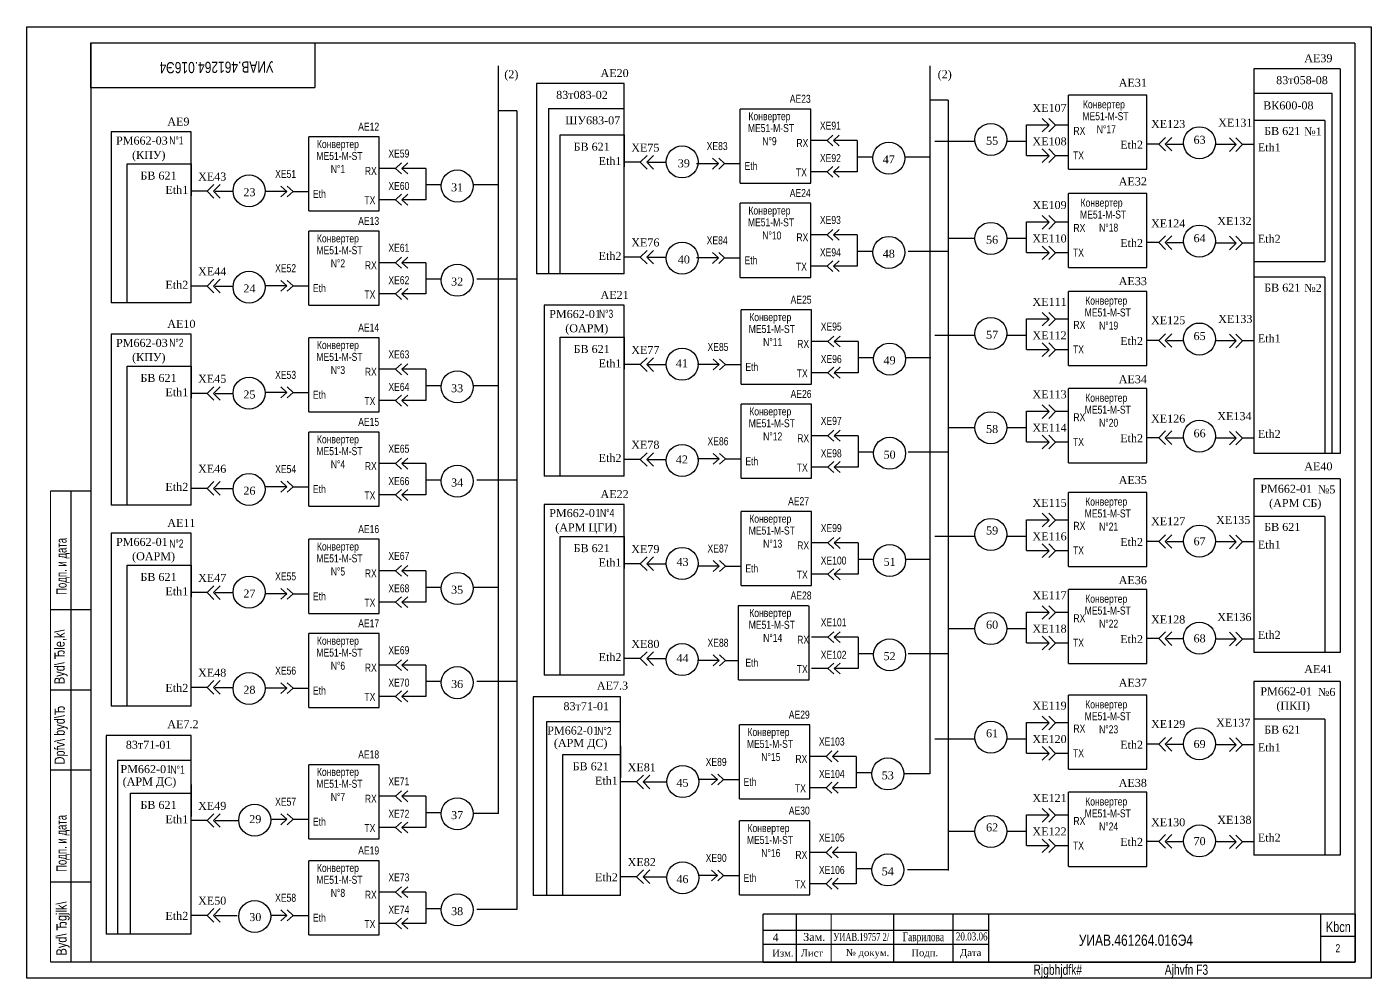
# Model space of a CAD drawing. Extents: x -800 to 588, y -459 to -154.
# Drawn here: x -327.9 to 92.1, y -453.1 to -156.1 of the extents above; entities that cross this region are included whole.
import ezdxf

# ---------------------------------------------------------------- set-up
doc = ezdxf.new("R2010")
doc.units = 0
doc.header["$LTSCALE"] = 10
doc.header["$MEASUREMENT"] = 0
doc.linetypes.add('CENTER', pattern=[2, 1.25, -0.25, 0.25, -0.25])
doc.linetypes.add('DASHED', pattern=[0.75, 0.5, -0.25])
doc.layers.get('0').update_dxf_attribs({"linetype": 'CONTINUOUS'})
for name, color, linetype in [('1', 5, 'CONTINUOUS'), ('2', 5, 'DASHED'), ('2ТЕКСТ', 7, 'CONTINUOUS'), ('3', 5, 'CENTER')]:
    doc.layers.add(name, color=color, linetype=linetype)
doc.styles.add('RUS', font='rus', dxfattribs={"width": 0.8, "height": 3.2})
doc.styles.get("Standard").update_dxf_attribs({"font": 'txt', "height": 4})
doc.styles.add('стиль1', font='TIMES.TTF', dxfattribs={"height": 2.5})

# ---------------------------------------------------------------- blocks, each defined once
blk = doc.blocks.new('A$C421D175E')
for p, q in [((2.12, 4.24), (0, 2.12)), ((4.12, 4.24), (2, 2.12)), ((0, 2.12), (2.12, 0)), ((2, 2.12), (4.12, 0))]:
    blk.add_line(p, q)
blk = doc.blocks.new('A$C4E4B35A9')
blk.add_blockref('A$C421D175E', (0, 0))

msp = doc.modelspace()

# ---------------------------------------------------------------- linework, layer by layer
for p, q in [((-327.89, -453.06), (-327.89, -156.06)), ((-327.89, -156.06), (92.11, -156.06)), ((92.11, -156.06), (92.11, -453.06)), ((-307.89, -161.06), (-237.89, -161.06)), ((-307.89, -175.06), (-307.89, -161.06)), ((-180.56, -265.66), (-180.56, -168.25)), ((-45.72, -168.25), (-45.72, -389.25)), ((-284.5, -175.06), (-284.5, -174.92)), ((-39.99, -178.88), (-39.99, -419.47)), ((-174.82, -182.24), (-174.82, -431.67)), ((-15.54, -186.63), (-8.5, -186.63)), ((43.4, -192.72), (49.94, -192.72)), ((-15.54, -196.18), (-8.5, -196.18)), ((-15.54, -216.95), (-8.5, -216.95)), ((-15.54, -226.49), (-8.5, -226.49)), ((43.4, -223.44), (49.94, -223.44)), ((-15.54, -247.2), (-8.5, -247.2)), ((-180.56, -328.39), (-180.56, -251.99)), ((43.4, -254.01), (49.94, -254.01)), ((-15.54, -256.74), (-8.5, -256.74)), ((-15.54, -276.06), (-8.5, -276.06)), ((43.4, -284.36), (49.94, -284.36)), ((-15.54, -285.6), (-8.5, -285.6)), ((-15.54, -309.95), (-8.5, -309.95)), ((-180.56, -401.7), (-180.56, -314.91)), ((43.4, -316.77), (49.94, -316.77)), ((-15.54, -319.5), (-8.5, -319.5)), ((-15.54, -338.79), (-8.5, -338.79)), ((-15.54, -348.34), (-8.5, -348.34)), ((43.4, -347.1), (49.94, -347.1)), ((-15.54, -373.26), (-8.5, -373.26)), ((43.4, -380.08), (49.94, -380.08)), ((-15.54, -382.81), (-8.5, -382.81)), ((-137.37, -391.81), (-135.25, -389.69)), ((-135.37, -391.81), (-133.25, -389.69)), ((-135.25, -393.93), (-137.37, -391.81)), ((-133.25, -393.93), (-135.37, -391.81)), ((-15.54, -402.11), (-8.5, -402.11)), ((43.4, -410.41), (49.94, -410.41)), ((-15.54, -411.65), (-8.5, -411.65)), ((-137.37, -421.43), (-135.25, -419.3)), ((-135.37, -421.43), (-133.25, -419.3)), ((-135.25, -423.55), (-137.37, -421.43)), ((-133.25, -423.55), (-135.37, -421.43)), ((-307.89, -448.06), (-319.89, -448.06)), ((92.11, -453.06), (-327.89, -453.06))]:
    msp.add_line(p, q)
at = {"color": 0, "linetype": 'ByBlock'}
for p, q in [((-141.23, -173.68), (-168.64, -173.68)), ((-168.64, -173.68), (-168.64, -233.15)), ((-141.23, -233.15), (-141.23, -173.68)), ((-164.92, -181.49), (-164.92, -233.15)), ((-164.92, -181.49), (-141.23, -181.49)), ((-276.58, -188.82), (-301.58, -188.82)), ((-301.58, -188.82), (-301.58, -242.18)), ((-276.58, -242.18), (-276.58, -188.82)), ((-161.23, -233.15), (-161.23, -189.79)), ((-161.23, -189.79), (-141.23, -189.79)), ((-141.23, -189.79), (-141.23, -199.79)), ((25.74, -192.68), (22, -192.68)), ((-296.58, -198.82), (-276.58, -198.82)), ((-296.58, -242.18), (-296.58, -198.82)), ((-276.58, -198.82), (-276.58, -208.82)), ((-136.23, -198.34), (-141.23, -198.34)), ((-271.58, -207.37), (-276.58, -207.37)), ((25.74, -223.4), (22, -223.4)), ((-136.23, -227.96), (-141.23, -227.96)), ((-141.23, -233.15), (-168.64, -233.15)), ((-271.58, -236.98), (-276.58, -236.98)), ((-276.58, -242.18), (-301.58, -242.18)), ((-166.23, -242.95), (-166.23, -296.31)), ((-141.23, -242.95), (-166.23, -242.95)), ((-141.23, -296.31), (-141.23, -242.95)), ((-301.58, -251.98), (-301.58, -305.34)), ((-276.58, -251.98), (-301.58, -251.98)), ((-276.58, -305.34), (-276.58, -251.98)), ((-161.23, -296.31), (-161.23, -252.95)), ((-161.23, -252.95), (-141.23, -252.95)), ((-141.23, -252.95), (-141.23, -262.95)), ((25.74, -253.97), (22, -253.97)), ((-296.58, -261.98), (-276.58, -261.98)), ((-296.58, -305.34), (-296.58, -261.98)), ((-276.58, -261.98), (-276.58, -271.98)), ((-136.23, -261.51), (-141.23, -261.51)), ((-271.58, -270.53), (-276.58, -270.53)), ((25.74, -284.32), (22, -284.32)), ((-136.23, -291.12), (-141.23, -291.12)), ((-141.23, -296.31), (-166.23, -296.31)), ((-271.58, -300.15), (-276.58, -300.15)), ((-276.58, -305.34), (-301.58, -305.34)), ((-166.23, -305.13), (-166.23, -358.49)), ((-141.23, -305.13), (-166.23, -305.13)), ((-141.23, -358.49), (-141.23, -305.13)), ((-301.58, -314.13), (-301.58, -368.12)), ((-276.58, -314.13), (-301.58, -314.13)), ((-276.58, -368.12), (-276.58, -314.13)), ((-161.23, -358.49), (-161.23, -315.13)), ((-161.23, -315.13), (-141.23, -315.13)), ((-141.23, -315.13), (-141.23, -325.13)), ((25.74, -316.73), (22, -316.73)), ((-296.58, -368.12), (-296.58, -324.13)), ((-296.58, -324.13), (-276.58, -324.13)), ((-276.58, -324.13), (-276.58, -334.13)), ((-136.23, -323.68), (-141.23, -323.68)), ((-271.58, -332.68), (-276.58, -332.68)), ((25.74, -347.06), (22, -347.06)), ((-136.23, -353.3), (-141.23, -353.3)), ((-141.23, -358.49), (-166.23, -358.49)), ((-271.58, -362.3), (-276.58, -362.3)), ((-169.69, -365.23), (-169.69, -427.25)), ((-142.37, -365.23), (-169.69, -365.23)), ((-142.37, -427.25), (-142.37, -365.23)), ((-276.58, -368.12), (-301.58, -368.12)), ((-165.52, -373.02), (-165.52, -427.25)), ((-142.37, -373.02), (-165.52, -373.02)), ((-303.17, -377.28), (-303.17, -439.3)), ((-276.58, -377.28), (-303.17, -377.28)), ((-276.58, -439.3), (-276.58, -377.28)), ((-142.37, -380.56), (-142.37, -390.56)), ((25.74, -380.04), (22, -380.04)), ((-276.58, -385.07), (-299.62, -385.07)), ((-299.62, -385.07), (-299.62, -439.3)), ((-160.41, -427.25), (-160.41, -383.26)), ((-160.41, -383.26), (-142.37, -383.26)), ((-276.58, -392.62), (-276.58, -402.62)), ((-137.37, -391.81), (-142.37, -391.81)), ((-295.53, -395.31), (-276.58, -395.31)), ((-295.53, -439.3), (-295.53, -395.31)), ((-271.58, -403.86), (-276.58, -403.86)), ((25.74, -410.37), (22, -410.37)), ((-137.37, -421.43), (-142.37, -421.43)), ((-142.37, -427.25), (-169.69, -427.25)), ((-271.58, -433.48), (-276.58, -433.48)), ((-276.58, -439.3), (-303.17, -439.3))]:
    msp.add_line(p, q, dxfattribs=at)
at = {"color": 0}
for p, q in [((22, -177.35), (-2.46, -177.35)), ((22, -200.49), (22, -177.35)), ((-82.96, -181.69), (-104.98, -181.69)), ((-82.96, -204.83), (-82.96, -181.69)), ((-6.5, -186.63), (-2.5, -186.63)), ((-217.8, -190.39), (-239.81, -190.39)), ((-217.8, -213.53), (-217.8, -190.39)), ((51.94, -192.72), (55.45, -192.72)), ((-6.5, -196.18), (-2.5, -196.18)), ((-2.46, -200.49), (22, -200.49)), ((-104.98, -204.83), (-82.96, -204.83)), ((22, -208.06), (-2.46, -208.06)), ((22, -231.2), (22, -208.06)), ((-239.81, -213.53), (-217.8, -213.53)), ((-82.96, -211.12), (-104.98, -211.12)), ((-82.96, -234.26), (-82.96, -211.12)), ((-6.5, -216.95), (-2.5, -216.95)), ((-217.8, -219.82), (-239.81, -219.82)), ((-217.8, -242.97), (-217.8, -219.82)), ((-6.5, -226.49), (-2.5, -226.49)), ((51.94, -223.44), (55.45, -223.44)), ((-104.98, -234.26), (-82.96, -234.26)), ((-2.46, -231.2), (22, -231.2)), ((22, -238.64), (-2.46, -238.64)), ((22, -261.78), (22, -238.64)), ((-239.81, -242.97), (-217.8, -242.97)), ((-82.7, -244.42), (-104.72, -244.42)), ((-82.7, -267.56), (-82.7, -244.42)), ((-6.5, -247.2), (-2.5, -247.2)), ((-217.8, -253.12), (-239.81, -253.12)), ((-217.8, -276.26), (-217.8, -253.12)), ((51.94, -254.01), (55.45, -254.01)), ((-6.5, -256.74), (-2.5, -256.74)), ((-2.46, -261.78), (22, -261.78)), ((-104.72, -267.56), (-82.7, -267.56)), ((22, -268.99), (-2.46, -268.99)), ((22, -292.13), (22, -268.99)), ((-239.81, -276.26), (-217.8, -276.26)), ((-82.7, -273.85), (-104.72, -273.85)), ((-82.7, -297), (-82.7, -273.85)), ((-6.5, -276.06), (-2.5, -276.06)), ((-217.8, -282.56), (-239.81, -282.56)), ((-217.8, -305.7), (-217.8, -282.56)), ((51.94, -284.36), (55.45, -284.36)), ((-6.5, -285.6), (-2.5, -285.6)), ((-2.46, -292.13), (22, -292.13)), ((-104.72, -297), (-82.7, -297)), ((22, -301.39), (-2.46, -301.39)), ((22, -324.53), (22, -301.39)), ((-239.81, -305.7), (-217.8, -305.7)), ((-82.7, -307.34), (-104.72, -307.34)), ((-82.7, -330.48), (-82.7, -307.34)), ((-6.5, -309.95), (-2.5, -309.95)), ((-217.8, -316.04), (-239.81, -316.04)), ((-217.8, -339.18), (-217.8, -316.04)), ((51.94, -316.77), (55.45, -316.77)), ((-6.5, -319.5), (-2.5, -319.5)), ((-2.46, -324.53), (22, -324.53)), ((-104.72, -330.48), (-82.7, -330.48)), ((22, -331.72), (-2.46, -331.72)), ((22, -354.86), (22, -331.72)), ((-239.81, -339.18), (-217.8, -339.18)), ((-83.65, -336.78), (-105.66, -336.78)), ((-83.48, -359.92), (-83.48, -336.78)), ((-6.5, -338.79), (-2.5, -338.79)), ((-217.8, -345.47), (-239.81, -345.47)), ((-217.8, -368.61), (-217.8, -345.47)), ((-6.5, -348.34), (-2.5, -348.34)), ((51.94, -347.1), (55.45, -347.1)), ((-2.46, -354.86), (22, -354.86)), ((-105.5, -359.92), (-83.48, -359.92)), ((22, -364.71), (-2.46, -364.71)), ((22, -387.85), (22, -364.71)), ((-239.81, -368.61), (-217.8, -368.61)), ((-6.5, -373.26), (-2.5, -373.26)), ((-83.27, -373.98), (-105.29, -373.98)), ((-83.27, -397.12), (-83.27, -373.98)), ((51.94, -380.08), (55.45, -380.08)), ((-6.5, -382.81), (-2.5, -382.81)), ((-217.8, -386.42), (-239.81, -386.42)), ((-217.8, -409.56), (-217.8, -386.42)), ((-2.46, -387.85), (22, -387.85)), ((-105.29, -397.12), (-83.27, -397.12)), ((22, -395.03), (-2.46, -395.03)), ((22, -418.17), (22, -395.03)), ((-6.5, -402.11), (-2.5, -402.11)), ((-83.27, -403.96), (-105.29, -403.96)), ((-83.27, -427.1), (-83.27, -403.96)), ((-239.81, -409.56), (-217.8, -409.56)), ((51.94, -410.41), (55.45, -410.41)), ((-6.5, -411.65), (-2.5, -411.65)), ((-217.8, -416.4), (-239.81, -416.4)), ((-217.8, -439.54), (-217.8, -416.4)), ((-2.46, -418.17), (22, -418.17)), ((-105.29, -427.1), (-83.27, -427.1)), ((87.11, -448.06), (87.11, -433.06)), ((-239.81, -439.54), (-217.8, -439.54)), ((-97.89, -438.06), (-27.43, -438.06)), ((87.11, -440.06), (76.38, -440.06)), ((-97.89, -448.06), (87.11, -448.06))]:
    msp.add_line(p, q, dxfattribs=at)
at = {"color": 0, "linetype": 'Continuous'}
for p, q in [((-76.03, -189.85), (-77.88, -191.54)), ((-76.03, -193.23), (-77.88, -191.54)), ((-74.07, -189.85), (-75.91, -191.54)), ((-74.07, -193.23), (-75.91, -191.54)), ((-113.69, -197.06), (-111.85, -198.75)), ((-111.72, -197.06), (-109.88, -198.75)), ((-210.86, -198.55), (-212.71, -200.24)), ((-210.86, -201.94), (-212.71, -200.24)), ((-208.9, -198.55), (-210.74, -200.24)), ((-208.9, -201.94), (-210.74, -200.24)), ((-113.69, -200.44), (-111.85, -198.75)), ((-111.72, -200.44), (-109.88, -198.75)), ((-76.03, -199.62), (-77.88, -201.31)), ((-76.03, -203.01), (-77.88, -201.31)), ((-74.07, -199.62), (-75.91, -201.31)), ((-74.07, -203.01), (-75.91, -201.31)), ((-248.52, -205.76), (-246.68, -207.45)), ((-246.56, -205.76), (-244.71, -207.45)), ((-248.52, -209.14), (-246.68, -207.45)), ((-246.56, -209.14), (-244.71, -207.45)), ((-210.86, -208.32), (-212.71, -210.02)), ((-208.9, -208.32), (-210.74, -210.02)), ((-210.86, -211.71), (-212.71, -210.02)), ((-208.9, -211.71), (-210.74, -210.02)), ((-76.03, -219.28), (-77.88, -220.98)), ((-76.03, -222.67), (-77.88, -220.98)), ((-74.07, -219.28), (-75.91, -220.98)), ((-74.07, -222.67), (-75.91, -220.98)), ((-113.69, -226.49), (-111.85, -228.18)), ((-111.72, -226.49), (-109.88, -228.18)), ((-210.86, -227.99), (-212.71, -229.68)), ((-210.86, -231.37), (-212.71, -229.68)), ((-208.9, -227.99), (-210.74, -229.68)), ((-208.9, -231.37), (-210.74, -229.68)), ((-113.69, -229.88), (-111.85, -228.18)), ((-111.72, -229.88), (-109.88, -228.18)), ((-76.03, -229.06), (-77.88, -230.75)), ((-76.03, -232.44), (-77.88, -230.75)), ((-74.07, -229.06), (-75.91, -230.75)), ((-74.07, -232.44), (-75.91, -230.75)), ((-248.52, -235.19), (-246.68, -236.89)), ((-246.56, -235.19), (-244.71, -236.89)), ((-248.52, -238.58), (-246.68, -236.89)), ((-246.56, -238.58), (-244.71, -236.89)), ((-210.86, -237.76), (-212.71, -239.45)), ((-208.9, -237.76), (-210.74, -239.45)), ((-210.86, -241.15), (-212.71, -239.45)), ((-208.9, -241.15), (-210.74, -239.45)), ((-75.77, -252.58), (-77.62, -254.27)), ((-75.77, -255.97), (-77.62, -254.27)), ((-73.81, -252.58), (-75.65, -254.27)), ((-73.81, -255.97), (-75.65, -254.27)), ((-113.43, -259.79), (-111.59, -261.48)), ((-111.46, -259.79), (-109.62, -261.48)), ((-210.86, -261.28), (-212.71, -262.97)), ((-210.86, -264.67), (-212.71, -262.97)), ((-208.9, -261.28), (-210.74, -262.97)), ((-208.9, -264.67), (-210.74, -262.97)), ((-113.43, -263.17), (-111.59, -261.48)), ((-111.46, -263.17), (-109.62, -261.48)), ((-75.77, -262.35), (-77.62, -264.05)), ((-75.77, -265.74), (-77.62, -264.05)), ((-73.81, -262.35), (-75.65, -264.05)), ((-73.81, -265.74), (-75.65, -264.05)), ((-248.52, -268.49), (-246.68, -270.18)), ((-246.56, -268.49), (-244.71, -270.18)), ((-248.52, -271.87), (-246.68, -270.18)), ((-246.56, -271.87), (-244.71, -270.18)), ((-210.86, -271.06), (-212.71, -272.75)), ((-210.86, -274.44), (-212.71, -272.75)), ((-208.9, -271.06), (-210.74, -272.75)), ((-208.9, -274.44), (-210.74, -272.75)), ((-75.77, -282.02), (-77.62, -283.71)), ((-75.77, -285.4), (-77.62, -283.71)), ((-73.81, -282.02), (-75.65, -283.71)), ((-73.81, -285.4), (-75.65, -283.71)), ((-113.43, -289.22), (-111.59, -290.92)), ((-111.46, -289.22), (-109.62, -290.92)), ((-210.86, -290.72), (-212.71, -292.41)), ((-210.86, -294.1), (-212.71, -292.41)), ((-208.9, -290.72), (-210.74, -292.41)), ((-208.9, -294.1), (-210.74, -292.41)), ((-113.43, -292.61), (-111.59, -290.92)), ((-111.46, -292.61), (-109.62, -290.92)), ((-75.77, -291.79), (-77.62, -293.48)), ((-75.77, -295.18), (-77.62, -293.48)), ((-73.81, -291.79), (-75.65, -293.48)), ((-73.81, -295.18), (-75.65, -293.48)), ((-248.52, -297.93), (-246.68, -299.62)), ((-246.56, -297.93), (-244.71, -299.62)), ((-248.52, -301.31), (-246.68, -299.62)), ((-246.56, -301.31), (-244.71, -299.62)), ((-210.86, -300.49), (-212.71, -302.19)), ((-210.86, -303.88), (-212.71, -302.19)), ((-208.9, -300.49), (-210.74, -302.19)), ((-208.9, -303.88), (-210.74, -302.19)), ((-75.77, -315.5), (-77.62, -317.2)), ((-75.77, -318.89), (-77.62, -317.2)), ((-73.81, -315.5), (-75.65, -317.2)), ((-73.81, -318.89), (-75.65, -317.2)), ((-113.43, -322.71), (-111.59, -324.4)), ((-111.46, -322.71), (-109.62, -324.4)), ((-210.86, -324.2), (-212.71, -325.89)), ((-210.86, -327.58), (-212.71, -325.89)), ((-208.9, -324.2), (-210.74, -325.89)), ((-208.9, -327.58), (-210.74, -325.89)), ((-113.43, -326.09), (-111.59, -324.4)), ((-111.46, -326.09), (-109.62, -324.4)), ((-75.77, -325.28), (-77.62, -326.97)), ((-75.77, -328.66), (-77.62, -326.97)), ((-73.81, -325.28), (-75.65, -326.97)), ((-73.81, -328.66), (-75.65, -326.97)), ((-248.52, -331.41), (-246.68, -333.1)), ((-246.56, -331.41), (-244.71, -333.1)), ((-248.52, -334.79), (-246.68, -333.1)), ((-246.56, -334.79), (-244.71, -333.1)), ((-210.86, -333.97), (-212.71, -335.67)), ((-210.86, -337.36), (-212.71, -335.67)), ((-208.9, -333.97), (-210.74, -335.67)), ((-208.9, -337.36), (-210.74, -335.67)), ((-75.77, -344.94), (-77.62, -346.63)), ((-75.77, -348.32), (-77.62, -346.63)), ((-73.81, -344.94), (-75.65, -346.63)), ((-73.81, -348.32), (-75.65, -346.63)), ((-113.43, -352.15), (-111.59, -353.84)), ((-111.46, -352.15), (-109.62, -353.84)), ((-210.86, -353.64), (-212.71, -355.33)), ((-210.86, -357.02), (-212.71, -355.33)), ((-208.9, -353.64), (-210.74, -355.33)), ((-208.9, -357.02), (-210.74, -355.33)), ((-113.43, -355.53), (-111.59, -353.84)), ((-111.46, -355.53), (-109.62, -353.84)), ((-75.77, -354.71), (-77.62, -356.41)), ((-75.77, -358.1), (-77.62, -356.41)), ((-73.81, -354.71), (-75.65, -356.41)), ((-73.81, -358.1), (-75.65, -356.41)), ((-248.52, -360.84), (-246.68, -362.53)), ((-246.56, -360.84), (-244.71, -362.53)), ((-248.52, -364.23), (-246.68, -362.53)), ((-246.56, -364.23), (-244.71, -362.53)), ((-210.86, -363.41), (-212.71, -365.1)), ((-210.86, -366.79), (-212.71, -365.1)), ((-208.9, -363.41), (-210.74, -365.1)), ((-208.9, -366.79), (-210.74, -365.1)), ((-76.34, -382.14), (-78.19, -383.83)), ((-74.38, -382.14), (-76.22, -383.83)), ((-76.34, -385.52), (-78.19, -383.83)), ((-74.38, -385.52), (-76.22, -383.83)), ((-114, -389.35), (-112.16, -391.04)), ((-112.03, -389.35), (-110.19, -391.04)), ((-210.86, -394.58), (-212.71, -396.27)), ((-208.9, -394.58), (-210.74, -396.27)), ((-114, -392.73), (-112.16, -391.04)), ((-112.03, -392.73), (-110.19, -391.04)), ((-76.34, -391.91), (-78.19, -393.61)), ((-76.34, -395.3), (-78.19, -393.61)), ((-74.38, -391.91), (-76.22, -393.61)), ((-74.38, -395.3), (-76.22, -393.61)), ((-210.86, -397.97), (-212.71, -396.27)), ((-208.9, -397.97), (-210.74, -396.27)), ((-248.52, -401.79), (-246.68, -403.48)), ((-246.56, -401.79), (-244.71, -403.48)), ((-248.52, -405.17), (-246.68, -403.48)), ((-246.56, -405.17), (-244.71, -403.48)), ((-210.86, -404.36), (-212.71, -406.05)), ((-210.86, -407.74), (-212.71, -406.05)), ((-208.9, -404.36), (-210.74, -406.05)), ((-208.9, -407.74), (-210.74, -406.05)), ((-76.34, -412.12), (-78.19, -413.81)), ((-76.34, -415.5), (-78.19, -413.81)), ((-74.38, -412.12), (-76.22, -413.81)), ((-74.38, -415.5), (-76.22, -413.81)), ((-114, -419.32), (-112.16, -421.02)), ((-112.03, -419.32), (-110.19, -421.02)), ((-114, -422.71), (-112.16, -421.02)), ((-112.03, -422.71), (-110.19, -421.02)), ((-76.34, -421.89), (-78.19, -423.58)), ((-76.34, -425.28), (-78.19, -423.58)), ((-74.38, -421.89), (-76.22, -423.58)), ((-74.38, -425.28), (-76.22, -423.58)), ((-210.86, -424.56), (-212.71, -426.25)), ((-210.86, -427.94), (-212.71, -426.25)), ((-208.9, -424.56), (-210.74, -426.25)), ((-208.9, -427.94), (-210.74, -426.25)), ((-248.52, -431.77), (-246.68, -433.46)), ((-246.56, -431.77), (-244.71, -433.46)), ((-248.52, -435.15), (-246.68, -433.46)), ((-246.56, -435.15), (-244.71, -433.46)), ((-210.86, -434.33), (-212.71, -436.03)), ((-210.86, -437.72), (-212.71, -436.03)), ((-208.9, -434.33), (-210.74, -436.03)), ((-208.9, -437.72), (-210.74, -436.03))]:
    msp.add_line(p, q, dxfattribs=at)
at = {"const_width": 0.4}
for points in [[(-307.89, -448.06), (-307.89, -161.06)], [(-307.89, -161.06), (87.11, -161.06)], [(-237.89, -161.06), (-237.89, -175.06)], [(87.11, -161.06), (87.11, -448.06)], [(-237.89, -175.06), (-307.89, -175.06)], [(-307.89, -448.06), (-320.52, -448.06)]]:
    msp.add_lwpolyline(points, dxfattribs=at)
at = {"color": 0}
for points in [[(-2.46, -200.49), (-2.46, -177.35)], [(-104.98, -204.83), (-104.98, -181.69)], [(-15.54, -196.18), (-15.54, -186.63)], [(-239.81, -213.53), (-239.81, -190.39)], [(-2.46, -231.2), (-2.46, -208.06)], [(-104.98, -234.26), (-104.98, -211.12)], [(-15.54, -226.49), (-15.54, -216.95)], [(-239.81, -242.97), (-239.81, -219.82)], [(-2.46, -261.78), (-2.46, -238.64)], [(-104.72, -267.56), (-104.72, -244.42)], [(-15.54, -256.74), (-15.54, -247.2)], [(-239.81, -276.26), (-239.81, -253.12)], [(-2.46, -292.13), (-2.46, -268.99)], [(-104.72, -297), (-104.72, -273.85)], [(-15.54, -285.6), (-15.54, -276.06)], [(-239.81, -305.7), (-239.81, -282.56)], [(-2.46, -324.53), (-2.46, -301.39)], [(-104.72, -330.48), (-104.72, -307.34)], [(-15.54, -319.5), (-15.54, -309.95)], [(-239.81, -339.18), (-239.81, -316.04)], [(-2.46, -354.86), (-2.46, -331.72)], [(-105.5, -359.92), (-105.5, -336.78)], [(-15.54, -348.34), (-15.54, -338.79)], [(-239.81, -368.61), (-239.81, -345.47)], [(-2.46, -387.85), (-2.46, -364.71)], [(-15.54, -382.81), (-15.54, -373.26)], [(-105.29, -397.12), (-105.29, -373.98)], [(-239.81, -409.56), (-239.81, -386.42)], [(-2.46, -418.17), (-2.46, -395.03)], [(-15.54, -411.65), (-15.54, -402.11)], [(-105.29, -427.1), (-105.29, -403.96)], [(-239.81, -439.54), (-239.81, -416.4)]]:
    msp.add_lwpolyline(points, dxfattribs=at)
at = {"color": 7, "const_width": 0.4}
for points in [[(-320.52, -448.06), (-320.52, -300.96)], [(-320.52, -300.96), (-307.89, -300.96)], [(-307.89, -338.06), (-320.52, -338.06)], [(-307.89, -363.06), (-320.52, -363.06)], [(-307.89, -388.06), (-320.52, -388.06)], [(-307.89, -423.06), (-320.52, -423.06)]]:
    msp.add_lwpolyline(points, dxfattribs=at)
at = {"color": 0}
for points, const_width in [([(-314.07, -448.06), (-314.07, -300.96)], 0.4), ([(-307.89, -448.06), (-307.89, -300.96)], 0.4), ([(-307.89, -303.06), (-307.89, -448.06)], 0.4), ([(-97.89, -433.06), (-97.89, -448.06)], 0.5), ([(87.11, -433.06), (-97.89, -433.06)], 0.4), ([(-87.5, -433.13), (-87.5, -448.06)], 0.4), ([(-76.59, -433.13), (-76.59, -448.06)], 0.4), ([(-57.04, -433.13), (-57.04, -448.06)], 0.4), ([(-38.56, -433.13), (-38.56, -448.06)], 0.4), ([(-27.43, -433.13), (-27.43, -448.06)], 0.4), ([(76.38, -448.06), (76.38, -433.06)], 0.4), ([(87.11, -433.06), (87.11, -448.06)], 0.5), ([(-97.89, -442.51), (-27.43, -442.51)], 0.4), ([(87.11, -448.06), (-307.89, -448.06)], 0.4), ([(-97.89, -448.06), (87.11, -448.06)], 0.5)]:
    msp.add_lwpolyline(points, dxfattribs=dict(at, const_width=const_width))
at = {"layer": '2ТЕКСТ'}
for p, q in [((55.45, -169.14), (55.45, -289.28)), ((82.39, -169.14), (55.45, -169.14)), ((82.44, -169.14), (82.44, -289.28)), ((79.95, -176.9), (55.45, -176.9)), ((79.95, -289.28), (79.95, -176.9)), ((77.65, -185.31), (55.45, -185.31)), ((77.65, -185.31), (77.65, -229.36)), ((77.65, -229.36), (55.45, -229.36)), ((77.65, -234.24), (55.45, -234.24)), ((77.65, -234.24), (77.65, -289.28)), ((82.44, -289.28), (55.45, -289.28)), ((82.44, -297.16), (55.45, -297.16)), ((55.45, -297.16), (55.45, -351.34)), ((82.44, -297.16), (82.44, -351.34)), ((77.65, -308.94), (55.45, -308.94)), ((77.65, -308.94), (77.65, -351.34)), ((82.44, -351.34), (55.45, -351.34)), ((55.45, -360.47), (55.45, -414.66)), ((82.44, -360.47), (55.45, -360.47)), ((82.44, -360.47), (82.44, -414.66)), ((77.65, -372.25), (55.45, -372.25)), ((77.65, -372.25), (77.65, -414.66)), ((82.44, -414.66), (55.45, -414.66))]:
    msp.add_line(p, q, dxfattribs=at)
at = {"layer": '3', "color": 0}
for p, q in [((-39.99, -178.88), (-45.72, -178.88)), ((-174.82, -182.24), (-180.56, -182.24)), ((-68.44, -191.54), (-68.44, -201.31)), ((-31.66, -191.81), (-45.72, -191.81)), ((-15.54, -191.81), (-21.73, -191.81)), ((33.52, -192.78), (28.23, -192.78)), ((-63.58, -196.7), (-68.44, -196.7)), ((-45.72, -196.7), (-53.6, -196.7)), ((-203.27, -200.24), (-203.27, -210.02)), ((-128.14, -198.44), (-133.74, -198.44)), ((-112.11, -198.77), (-118.66, -198.77)), ((-198.41, -205.4), (-203.27, -205.4)), ((-180.56, -205.4), (-188.44, -205.4)), ((-263.49, -207.47), (-269.09, -207.47)), ((-246.94, -207.47), (-253.5, -207.47)), ((-68.44, -220.98), (-68.44, -230.75)), ((-31.7, -222.12), (-39.99, -222.12)), ((-15.54, -222.12), (-21.7, -222.12)), ((-63.58, -226.14), (-68.44, -226.14)), ((-39.99, -226.14), (-53.6, -226.14)), ((33.52, -223.5), (28.23, -223.5)), ((-203.27, -229.68), (-203.27, -239.45)), ((-128.14, -228.06), (-133.74, -228.06)), ((-112.11, -228.21), (-118.66, -228.21)), ((-198.41, -234.84), (-203.27, -234.84)), ((-174.82, -234.84), (-188.44, -234.84)), ((-263.49, -237.09), (-269.09, -237.09)), ((-246.94, -236.91), (-253.5, -236.91)), ((-68.18, -254.27), (-68.18, -264.05)), ((-31.66, -252.37), (-45.72, -252.37)), ((-15.54, -252.37), (-21.73, -252.37)), ((33.52, -254.08), (28.23, -254.08)), ((-63.32, -259.43), (-68.18, -259.43)), ((-45.46, -259.43), (-53.34, -259.43)), ((-203.27, -262.97), (-203.27, -272.75)), ((-128.14, -261.61), (-133.74, -261.61)), ((-111.85, -261.5), (-118.4, -261.5)), ((-198.41, -268.13), (-203.27, -268.13)), ((-180.56, -268.13), (-188.44, -268.13)), ((-263.49, -270.64), (-269.09, -270.64)), ((-246.94, -270.2), (-253.5, -270.2)), ((-31.7, -281.23), (-39.99, -281.23)), ((-15.54, -281.23), (-21.7, -281.23)), ((-68.18, -283.71), (-68.18, -293.48)), ((33.52, -284.42), (28.23, -284.42)), ((-63.32, -288.87), (-68.18, -288.87)), ((-39.99, -288.87), (-53.34, -288.87)), ((-203.27, -292.41), (-203.27, -302.19)), ((-128.14, -291.22), (-133.74, -291.22)), ((-111.85, -290.94), (-118.4, -290.94)), ((-198.41, -297.57), (-203.27, -297.57)), ((-174.82, -297.57), (-188.44, -297.57)), ((-263.49, -300.25), (-269.09, -300.25)), ((-246.94, -299.64), (-253.5, -299.64)), ((-68.18, -317.2), (-68.18, -326.97)), ((-31.66, -315.13), (-45.72, -315.13)), ((-15.54, -315.13), (-21.73, -315.13)), ((33.52, -316.83), (28.23, -316.83)), ((-63.32, -322.35), (-68.18, -322.35)), ((-45.72, -322.35), (-53.34, -322.35)), ((-203.27, -325.89), (-203.27, -335.67)), ((-128.14, -323.79), (-133.74, -323.79)), ((-111.85, -324.42), (-118.4, -324.42)), ((-198.41, -331.05), (-203.27, -331.05)), ((-180.56, -331.05), (-188.44, -331.05)), ((-263.49, -332.78), (-269.09, -332.78)), ((-246.94, -333.12), (-253.5, -333.12)), ((-31.7, -343.97), (-39.99, -343.97)), ((-15.54, -343.97), (-21.7, -343.97)), ((-68.18, -346.63), (-68.18, -356.41)), ((33.52, -347.16), (28.23, -347.16)), ((-63.32, -351.79), (-68.18, -351.79)), ((-39.99, -351.79), (-53.34, -351.79)), ((-203.27, -355.33), (-203.27, -365.1)), ((-128.14, -353.4), (-133.74, -353.4)), ((-111.85, -353.86), (-118.4, -353.86)), ((-198.41, -360.49), (-203.27, -360.49)), ((-174.82, -360.49), (-188.44, -360.49)), ((-263.49, -362.4), (-269.09, -362.4)), ((-246.94, -362.56), (-253.5, -362.56)), ((-31.66, -378.44), (-45.72, -378.44)), ((-15.54, -378.44), (-21.73, -378.44)), ((33.52, -380.15), (28.23, -380.15)), ((-68.75, -383.83), (-68.75, -393.61)), ((-63.89, -388.99), (-68.75, -388.99)), ((-45.72, -389.25), (-53.92, -389.25)), ((-127.93, -391.91), (-135.27, -391.91)), ((-112.42, -391.06), (-118.02, -391.06)), ((-203.27, -396.27), (-203.27, -406.05)), ((-198.41, -401.43), (-203.27, -401.43)), ((-180.56, -401.7), (-188.44, -401.7)), ((-261.71, -403.96), (-269.09, -403.96)), ((-246.94, -403.5), (-251.72, -403.5)), ((-31.7, -407.28), (-39.99, -407.28)), ((-15.54, -407.28), (-21.7, -407.28)), ((33.52, -410.47), (28.23, -410.47)), ((-68.75, -413.81), (-68.75, -423.58)), ((-63.89, -418.97), (-68.75, -418.97)), ((-40.3, -419.23), (-53.92, -419.23)), ((-127.93, -421.53), (-135.27, -421.53)), ((-112.42, -421.04), (-118.02, -421.04)), ((-203.27, -426.25), (-203.27, -436.03)), ((-198.41, -431.41), (-203.27, -431.41)), ((-174.82, -431.67), (-188.44, -431.67)), ((-262.14, -433.58), (-269.09, -433.58)), ((-246.94, -433.48), (-251.79, -433.48))]:
    msp.add_line(p, q, dxfattribs=at)
for points in [[(-77.88, -191.54), (-82.96, -191.54)], [(-68.44, -191.54), (-75.91, -191.54)], [(-212.71, -200.24), (-217.8, -200.24)], [(-203.27, -200.24), (-210.74, -200.24)], [(-109.88, -198.75), (-104.98, -198.75)], [(-77.88, -201.31), (-82.96, -201.31)], [(-68.44, -201.31), (-75.91, -201.31)], [(-244.71, -207.45), (-239.81, -207.45)], [(-212.71, -210.02), (-217.8, -210.02)], [(-203.27, -210.02), (-210.74, -210.02)], [(-77.88, -220.98), (-82.96, -220.98)], [(-68.44, -220.98), (-75.91, -220.98)], [(-212.71, -229.68), (-217.8, -229.68)], [(-203.27, -229.68), (-210.74, -229.68)], [(-109.88, -228.18), (-104.98, -228.18)], [(-77.88, -230.75), (-82.96, -230.75)], [(-68.44, -230.75), (-75.91, -230.75)], [(-244.71, -236.89), (-239.81, -236.89)], [(-212.71, -239.45), (-217.8, -239.45)], [(-203.27, -239.45), (-210.74, -239.45)], [(-77.62, -254.27), (-82.7, -254.27)], [(-68.18, -254.27), (-75.65, -254.27)], [(-212.71, -262.97), (-217.8, -262.97)], [(-203.27, -262.97), (-210.74, -262.97)], [(-109.62, -261.48), (-104.72, -261.48)], [(-77.62, -264.05), (-82.7, -264.05)], [(-68.18, -264.05), (-75.65, -264.05)], [(-244.71, -270.18), (-239.81, -270.18)], [(-212.71, -272.75), (-217.8, -272.75)], [(-203.27, -272.75), (-210.74, -272.75)], [(-77.62, -283.71), (-82.7, -283.71)], [(-68.18, -283.71), (-75.65, -283.71)], [(-212.71, -292.41), (-217.8, -292.41)], [(-203.27, -292.41), (-210.74, -292.41)], [(-109.62, -290.92), (-104.72, -290.92)], [(-77.62, -293.48), (-82.7, -293.48)], [(-68.18, -293.48), (-75.65, -293.48)], [(-244.71, -299.62), (-239.81, -299.62)], [(-212.71, -302.19), (-217.8, -302.19)], [(-203.27, -302.19), (-210.74, -302.19)], [(-77.62, -317.2), (-82.7, -317.2)], [(-68.18, -317.2), (-75.65, -317.2)], [(-212.71, -325.89), (-217.8, -325.89)], [(-203.27, -325.89), (-210.74, -325.89)], [(-109.62, -324.4), (-104.72, -324.4)], [(-77.62, -326.97), (-82.7, -326.97)], [(-68.18, -326.97), (-75.65, -326.97)], [(-244.71, -333.1), (-239.81, -333.1)], [(-212.71, -335.67), (-217.8, -335.67)], [(-203.27, -335.67), (-210.74, -335.67)], [(-77.62, -346.63), (-82.7, -346.63)], [(-68.18, -346.63), (-75.65, -346.63)], [(-212.71, -355.33), (-217.8, -355.33)], [(-203.27, -355.33), (-210.74, -355.33)], [(-109.62, -353.84), (-105.5, -353.84)], [(-77.62, -356.41), (-82.7, -356.41)], [(-68.18, -356.41), (-75.65, -356.41)], [(-244.71, -362.53), (-239.81, -362.53)], [(-212.71, -365.1), (-217.8, -365.1)], [(-203.27, -365.1), (-210.74, -365.1)], [(-78.19, -383.83), (-83.27, -383.83)], [(-68.75, -383.83), (-76.22, -383.83)], [(-110.19, -391.04), (-105.29, -391.04)], [(-78.19, -393.61), (-83.27, -393.61)], [(-68.75, -393.61), (-76.22, -393.61)], [(-212.71, -396.27), (-217.8, -396.27)], [(-203.27, -396.27), (-210.74, -396.27)], [(-244.71, -403.48), (-239.81, -403.48)], [(-212.71, -406.05), (-217.8, -406.05)], [(-203.27, -406.05), (-210.74, -406.05)], [(-78.19, -413.81), (-83.27, -413.81)], [(-68.75, -413.81), (-76.22, -413.81)], [(-110.19, -421.02), (-105.29, -421.02)], [(-78.19, -423.58), (-83.27, -423.58)], [(-68.75, -423.58), (-76.22, -423.58)], [(-212.71, -426.25), (-217.8, -426.25)], [(-203.27, -426.25), (-210.74, -426.25)], [(-244.71, -433.46), (-239.81, -433.46)], [(-212.71, -436.03), (-217.8, -436.03)], [(-203.27, -436.03), (-210.74, -436.03)]]:
    msp.add_lwpolyline(points, dxfattribs=at)
at = {"layer": '3', "color": 0, "linetype": 'ByBlock'}
for centre in [(-26.7, -191.2), (38.46, -192.22), (-58.59, -197.03), (-123.14, -198.23), (-193.43, -205.73), (-258.49, -207.26), (-26.7, -222.09), (38.46, -222.93), (-58.59, -226.46), (-123.14, -228.27), (-193.43, -235.16), (-258.49, -237.3), (-26.7, -251.77), (38.46, -253.51), (-58.33, -259.76), (-123.14, -261.39), (-193.43, -268.46), (-258.49, -270.42), (-26.7, -281.2), (38.46, -283.86), (-58.33, -289.19), (-123.14, -291.44), (-193.43, -297.9), (-258.49, -300.47), (-26.7, -314.52), (38.46, -316.6), (-123.14, -323.57), (-58.33, -322.68), (-258.49, -332.57), (-193.43, -331.38), (-26.7, -343.93), (38.46, -346.92), (-58.33, -352.12), (-123.14, -353.62), (-193.43, -360.81), (-258.49, -362.62), (-26.7, -377.84), (38.46, -379.91), (-58.9, -389.32), (-122.97, -391.7), (-256.72, -403.75), (-193.43, -401.76), (-26.7, -407.25), (38.46, -410.24), (-58.9, -419.29), (-122.97, -421.74), (-193.43, -431.74), (-256.72, -433.8)]:
    msp.add_circle(centre, 5, dxfattribs=at)

# ---------------------------------------------------------------- block references
at = {"color": 0, "rotation": 180}
for p in [(-6.5, -184.61), (51.94, -190.7), (-6.5, -194.16), (-6.5, -214.93), (51.94, -221.42), (-6.5, -224.47), (-6.5, -245.18), (51.94, -252), (-6.5, -254.72), (-6.5, -274.04), (-6.5, -283.58), (51.94, -282.34), (-6.5, -307.93), (51.94, -314.75), (-6.5, -317.48), (-6.5, -336.77), (-6.5, -346.32), (51.94, -345.08), (-6.5, -371.25), (-6.5, -380.79), (51.94, -378.06), (-6.5, -400.09), (-6.5, -409.63), (51.94, -408.39)]:
    msp.add_blockref('A$C4E4B35A9', p, dxfattribs=at)
at = {"color": 0, "linetype": 'ByBlock', "xscale": -1, "rotation": 180}
for p in [(25.74, -190.56), (-136.23, -196.22), (-271.58, -205.25), (25.74, -221.28), (-136.23, -225.83), (-271.58, -234.86), (25.74, -251.85), (-136.23, -259.38), (-271.58, -268.41), (25.74, -282.2), (-136.23, -289), (-271.58, -298.03), (25.74, -314.61), (-136.23, -321.56), (-271.58, -330.56), (25.74, -344.94), (-136.23, -351.18), (-271.58, -360.18), (25.74, -377.92), (-271.58, -401.74), (25.74, -408.25), (-271.58, -431.36)]:
    msp.add_blockref('A$C4E4B35A9', p, dxfattribs=at)

# ---------------------------------------------------------------- texts
at = {"width": 0.8}
msp.add_text('УИАВ.461264.016Э4', height=3.5, rotation=180.4446, dxfattribs=at).set_placement((-250.81, -166.79))
at = {"color": 0, "width": 0.8}
for s, height, p in [('RX', 2.5, (-0.9, -189.77)), ('RX', 2.5, (-87.46, -193.57)), ('TX', 2.5, (-1.04, -197.45)), ('RX', 2.5, (-222.29, -202.27)), ('TX', 2.5, (-87.6, -202.72)), ('TX', 2.5, (-222.43, -211.43)), ('RX', 2.5, (-0.9, -220.09)), ('RX', 2.5, (-87.46, -223)), ('TX', 2.5, (-1.04, -227.77)), ('RX', 2.5, (-222.29, -231.71)), ('TX', 2.5, (-87.6, -232.16)), ('TX', 2.5, (-222.43, -240.86)), ('RX', 2.5, (-0.9, -250.34)), ('RX', 2.5, (-87.2, -256.3)), ('TX', 2.5, (-1.04, -258.02)), ('RX', 2.5, (-222.29, -265)), ('TX', 2.5, (-87.34, -265.46)), ('TX', 2.5, (-222.43, -274.16)), ('RX', 2.5, (-0.9, -279.2)), ('RX', 2.5, (-87.2, -285.73)), ('TX', 2.5, (-1.04, -286.88)), ('RX', 2.5, (-222.29, -294.44)), ('TX', 2.5, (-87.34, -294.89)), ('TX', 2.5, (-222.43, -303.6)), ('RX', 2.5, (-0.9, -313.09)), ('RX', 2.5, (-87.2, -319.22)), ('TX', 2.5, (-1.04, -320.77)), ('RX', 2.5, (-222.29, -327.92)), ('TX', 2.5, (-87.34, -328.38)), ('TX', 2.5, (-222.43, -337.07)), ('RX', 2.5, (-0.9, -341.93)), ('RX', 2.5, (-87.2, -348.66)), ('TX', 2.5, (-1.04, -349.61)), ('RX', 2.5, (-222.29, -357.35)), ('TX', 2.5, (-87.34, -357.82)), ('TX', 2.5, (-222.43, -366.51)), ('RX', 2.5, (-0.9, -376.4)), ('TX', 2.5, (-1.04, -384.08)), ('RX', 2.5, (-87.77, -385.86)), ('TX', 2.5, (-87.91, -395.02)), ('RX', 2.5, (-222.29, -398.3)), ('RX', 2.5, (-0.9, -405.25)), ('TX', 2.5, (-222.43, -407.46)), ('TX', 2.5, (-1.04, -412.93)), ('RX', 2.5, (-87.77, -415.84)), ('TX', 2.5, (-87.91, -424.99)), ('RX', 2.5, (-222.29, -428.28)), ('TX', 2.5, (-222.43, -437.43)), ('УИАВ.461264.016Э4', 3.5, (0.78, -442.98))]:
    msp.add_text(s, height=height, dxfattribs=at).set_placement(p)
at = {"style": 'стиль1'}
for s, p in [('Изм.', (-95, -446.34)), ('Подп.', (-51.55, -446.23))]:
    msp.add_text(s, height=2.2, dxfattribs=at).set_placement(p)
at = {"style": 'RUS', "width": 0.75}
msp.add_text('Rjgbhjdfk#                             Ajhvfn F3', height=3.2, dxfattribs=at).set_placement((-13.39, -452.03))
at = {"layer": '1', "color": 7, "width": 0.7}
for p in [(-315.49, -333.42), (-315.49, -419.91)]:
    msp.add_text('Подп. и дата', height=3.2, rotation=90, dxfattribs=at).set_placement(p)
at = {"layer": '1', "color": 7, "style": 'RUS', "width": 0.8}
for s, p in [('Byd\\ Ђle,k\\', (-316.1, -361.26)), ('Dpfv\\ byd\\Ђ', (-316.06, -386.35)), ('Byd\\ Ђgjlk\\', (-315.48, -445.99))]:
    msp.add_text(s, height=3.2, rotation=90, dxfattribs=at).set_placement(p)
at = {"layer": '1', "color": 0, "style": 'RUS', "width": 0.8}
msp.add_text('Kbcn', height=3.2, dxfattribs=at).set_placement((77.97, -438.66))
at = {"layer": '1', "color": 7, "style": 'стиль1'}
for s, height, width, p in [('Гаврилова', 2.75, 0.7, (-54.24, -441.53)), ('20.03.06', 2.5, 0.75, (-37.64, -441.3))]:
    msp.add_text(s, height=height, dxfattribs=dict(at, width=width)).set_placement(p)
for s, p in [('Лист', (-86.1, -446.31)), ('№ докум.', (-72.02, -446.19)), ('Дата', (-36.36, -446.19))]:
    msp.add_text(s, height=2.2, dxfattribs=at).set_placement(p)
at = {"layer": '2', "color": 0, "width": 0.8}
for s, p in [('XE91', (-80.11, -188.14)), ('XE83', (-115.49, -194.51)), ('XE59', (-214.94, -196.84)), ('XE92', (-80.11, -198.26)), ('XE51', (-250.32, -203.21)), ('XE60', (-214.94, -206.97)), ('XE93', (-80.11, -217.58)), ('XE84', (-115.49, -223.95)), ('XE61', (-214.94, -226.28)), ('XE94', (-80.11, -227.7)), ('XE52', (-250.32, -232.65)), ('XE62', (-214.94, -236.4)), ('XE95', (-79.85, -250.87)), ('XE85', (-115.23, -257.24)), ('XE63', (-214.94, -259.57)), ('XE96', (-79.85, -261)), ('XE53', (-250.32, -265.95)), ('XE64', (-214.94, -269.7)), ('XE97', (-79.85, -280.31)), ('XE86', (-115.23, -286.68)), ('XE65', (-214.94, -289.01)), ('XE98', (-79.85, -290.43)), ('XE54', (-250.32, -295.38)), ('XE66', (-214.94, -299.13)), ('XE99', (-79.85, -313.79)), ('XE87', (-115.23, -320.17)), ('XE67', (-214.94, -322.49)), ('XE100', (-79.85, -323.92)), ('XE55', (-250.32, -328.86)), ('XE68', (-214.94, -332.61)), ('XE101', (-79.85, -343.23)), ('XE88', (-115.23, -349.6)), ('XE69', (-214.94, -351.93)), ('XE102', (-79.85, -353.35)), ('XE56', (-250.32, -358.3)), ('XE70', (-214.94, -362.05)), ('XE103', (-80.42, -380.43)), ('XE89', (-115.8, -386.8)), ('XE71', (-214.94, -392.87)), ('XE104', (-80.42, -390.55)), ('XE57', (-250.32, -399.24)), ('XE72', (-214.94, -403)), ('XE105', (-80.42, -410.41)), ('XE90', (-115.8, -416.78)), ('XE106', (-80.42, -420.53)), ('XE73', (-214.94, -422.85)), ('XE58', (-250.32, -429.22)), ('XE74', (-214.94, -432.97))]:
    msp.add_text(s, height=2.5, dxfattribs=at).set_placement(p)
at = {"layer": '2', "color": 0, "linetype": 'ByBlock', "style": 'стиль1'}
for s, p in [('55', (-28.2, -192.87)), ('63', (36.63, -192.55)), ('39', (-124.52, -199.89)), ('47', (-60.49, -198.69)), ('31', (-195.36, -207.39)), ('23', (-260.25, -208.92)), ('56', (-28.2, -223.75)), ('64', (36.63, -223.26)), ('48', (-60.49, -228.13)), ('40', (-124.52, -229.94)), ('32', (-195.36, -236.83)), ('24', (-260.25, -238.97)), ('57', (-28.2, -253.43)), ('65', (36.63, -253.84)), ('41', (-125.12, -262.32)), ('49', (-60.23, -261.42)), ('33', (-195.36, -270.12)), ('25', (-260.25, -272.08)), ('58', (-28.2, -282.86)), ('66', (36.63, -284.19)), ('50', (-60.23, -290.86)), ('42', (-125.12, -292.37)), ('34', (-195.36, -299.56)), ('26', (-260.25, -302.13)), ('59', (-28.2, -314.54)), ('67', (36.63, -317.91)), ('43', (-124.93, -324.36)), ('51', (-60.23, -324.34)), ('27', (-260.25, -334.23)), ('35', (-195.36, -333.04)), ('60', (-28.2, -343.95)), ('68', (36.63, -348.24)), ('44', (-124.93, -354.4)), ('52', (-60.23, -353.78)), ('36', (-195.36, -362.48)), ('28', (-260.25, -364.28)), ('61', (-28.2, -377.85)), ('69', (36.63, -381.22)), ('53', (-60.8, -390.98)), ('45', (-124.95, -393.36)), ('29', (-258.41, -404.66)), ('37', (-195.36, -403.42)), ('62', (-28.2, -407.27)), ('70', (36.63, -411.55)), ('54', (-60.8, -420.96)), ('46', (-124.95, -423.41)), ('38', (-195.36, -433.4)), ('30', (-258.41, -435.25)), ('4', (-94.89, -441.6)), ('Зам.', (-85.33, -441.46))]:
    msp.add_text(s, height=2.5, dxfattribs=at).set_placement(p)
at = {"layer": '2', "color": 0, "linetype": 'ByBlock', "style": 'стиль1', "width": 0.7}
msp.add_text('УИАВ.19757 2/', height=2.5, dxfattribs=at).set_placement((-75.93, -441.46))
at = {"layer": '2ТЕКСТ', "style": 'стиль1'}
for s, p in [(' №1', (70.25, -189.95)), (' №2', (70.25, -238.81)), (' №5', (74.52, -301.71)), (' №6', (74.52, -364.95))]:
    msp.add_text(s, height=2.5, dxfattribs=at).set_placement(p)
at = {"layer": '3', "color": 0, "linetype": 'ByBlock', "style": 'стиль1'}
for s, p in [('АЕ39', (71.22, -167.09)), ('(2)', (-178.73, -172.09)), ('АЕ20', (-148.67, -171.72)), ('(2)', (-43.31, -172.09)), ('83т058-08', (62.45, -173.93)), ('83т083-02', (-162.51, -178.53)), ('АЕ31', (13.24, -174.74)), ('ВК600-08', (58.38, -181.82)), ('АЕ9', (-284.02, -186.86)), ('ШУ683-07', (-159.68, -186.48)), ('ХЕ123', (23.34, -187.61)), ('БВ 621', (58.7, -189.8)), ('РМ662-03', (-300.04, -192.8)), ('БВ 621', (-157.08, -194.71)), ('ХЕ75', (-139.06, -195)), ('Eth2', (13.71, -194.08)), ('Eth1', (56.72, -194.91)), ('(КПУ)', (-295.02, -197.26)), ('Eth1', (-149.25, -199.18)), ('БВ 621', (-292.42, -203.74)), ('ХЕ43', (-274.4, -204.03)), ('Eth1', (-284.6, -208.21)), ('АЕ32', (13.24, -205.55)), ('ХЕ124', (23.34, -218.67)), ('ХЕ76', (-139.06, -224.62)), ('Eth2', (13.71, -224.79)), ('Eth2', (56.72, -223.47)), ('Eth2', (-149.25, -228.8)), ('Eth2', (-284.6, -237.83)), ('ХЕ44', (-274.4, -233.64)), ('АЕ33', (13.24, -236.69)), ('АЕ21', (-148.67, -241)), ('БВ 621', (58.7, -238.73)), ('АЕ10', (-284.02, -250.03)), ('РМ662-01', (-164.7, -246.94)), ('ХЕ125', (23.34, -248.9)), ('(ОАРМ)', (-159.68, -251.39)), ('Eth1', (56.72, -254.56)), ('РМ662-03', (-300.04, -255.97)), ('БВ 621', (-157.08, -257.88)), ('ХЕ77', (-139.06, -258.17)), ('Eth2', (13.71, -255.37)), ('(КПУ)', (-295.02, -260.42)), ('Eth1', (-149.25, -262.35)), ('БВ 621', (-292.42, -266.91)), ('Eth1', (-284.6, -271.38)), ('ХЕ45', (-274.4, -267.19)), ('АЕ34', (13.24, -267.31)), ('ХЕ126', (23.34, -279.6)), ('ХЕ78', (-139.06, -287.78)), ('Eth2', (13.71, -285.72)), ('Eth2', (56.72, -284.39)), ('Eth2', (-149.25, -291.89)), ('ХЕ46', (-274.4, -295.28)), ('АЕ40', (71.22, -294.5)), ('АЕ35', (13.24, -298.79)), ('Eth2', (-284.6, -300.92)), ('АЕ22', (-148.67, -303.18)), ('РМ662-01', (57.5, -301.52)), ('РМ662-01', (-164.7, -309.11)), ('(АРМ СБ)', (60.24, -305.97)), ('АЕ11', (-284.02, -312.18)), ('ХЕ127', (23.34, -311.65)), ('(АРМ ЦГИ)', (-162.82, -313.57)), ('БВ 621', (58.7, -313.43)), ('РМ662-01', (-300.04, -318.11)), ('БВ 621', (-157.08, -320.06)), ('ХЕ79', (-139.06, -320.34)), ('Eth2', (13.71, -318.13)), ('Eth1', (56.72, -318.96)), ('(ОАРМ)', (-295.02, -322.57)), ('Eth1', (-149.25, -324.53)), ('БВ 621', (-292.42, -329.06)), ('ХЕ47', (-274.4, -329.34)), ('АЕ36', (13.24, -330.05)), ('Eth1', (-284.6, -333.53)), ('ХЕ128', (23.34, -342.33)), ('ХЕ80', (-139.06, -349.96)), ('Eth2', (13.71, -348.46)), ('Eth2', (56.72, -347.13)), ('Eth2', (-149.25, -354.07)), ('ХЕ48', (-274.4, -358.96)), ('АЕ41', (71.22, -357.82)), ('Eth2', (-284.6, -363.69)), ('АЕ7.3', (-149.81, -362.97)), ('АЕ37', (13.24, -362.1)), ('РМ662-01', (57.5, -364.76)), ('83т71-01', (-160.24, -369.4)), ('(ПКП)', (62.52, -369.21)), ('АЕ7.2', (-284.02, -375.02)), ('ХЕ129', (23.34, -374.97)), ('РМ662-01', (-165.31, -377)), ('БВ 621', (58.7, -376.74)), ('83т71-01', (-296.97, -381.45)), ('(АРМ ДС)', (-163.23, -380.87)), ('Eth2', (13.71, -381.44)), ('Eth1', (56.72, -382.27)), ('БВ 621', (-157.37, -388.18)), ('ХЕ81', (-140.19, -388.47)), ('РМ662-01', (-298.66, -389.05)), ('(АРМ ДС)', (-297.97, -392.92)), ('Eth1', (-150.39, -392.65)), ('АЕ38', (13.24, -393.36)), ('БВ 621', (-292.42, -400.23)), ('ХЕ49', (-274.4, -400.52)), ('Eth1', (-284.6, -404.71)), ('ХЕ130', (23.34, -405.64)), ('Eth2', (13.71, -411.77)), ('Eth2', (56.72, -410.44)), ('ХЕ82', (-140.19, -418.09)), ('Eth2', (-150.39, -422.82)), ('ХЕ50', (-274.4, -430.14)), ('Eth2', (-284.6, -434.87))]:
    msp.add_text(s, height=2.5, dxfattribs=at).set_placement(p)
at = {"layer": '3', "color": 0, "width": 0.8}
for s, p in [('АЕ23', (-89.53, -179.75)), ('Конвертер ', (2.06, -181.48)), ('Конвертер ', (-102.44, -185.2)), ('ME51-M-ST', (1.9, -185.18)), ('АЕ12', (-224.37, -188.45)), ('ME51-M-ST', (-102.61, -188.9)), (' N%%d17', (5.64, -189.27)), (' N%%d1', (-284.18, -192.75)), ('Конвертер ', (-237.27, -193.9)), (' N%%d9', (-98.86, -192.99)), ('ME51-M-ST', (-237.44, -197.6)), (' N%%d1', (-233.69, -201.69)), ('Eth', (-103.67, -200.74)), ('Eth', (-238.5, -209.44)), ('АЕ24', (-89.53, -209.18)), ('Конвертер ', (1.34, -212.19)), ('Конвертер ', (-102.44, -214.64)), ('ME51-M-ST', (1.17, -215.89)), ('АЕ13', (-224.37, -217.88)), ('ME51-M-ST', (-102.61, -218.33)), (' N%%d18', (6.37, -219.98)), ('Конвертер ', (-237.27, -223.34)), (' N%%d10', (-98.86, -222.43)), ('ME51-M-ST', (-237.44, -227.04)), (' N%%d2', (-233.69, -231.13)), ('Eth', (-103.67, -230.18)), ('Eth', (-238.5, -238.88)), ('АЕ25', (-89.27, -242.48)), ('Конвертер ', (2.79, -242.77)), (' N%%d3', (-149.92, -246.88)), ('Конвертер ', (-102.18, -247.93)), ('ME51-M-ST', (2.62, -246.47)), ('АЕ14', (-224.37, -251.18)), ('ME51-M-ST', (-102.35, -251.63)), (' N%%d19', (6.37, -250.56)), (' N%%d2', (-284.18, -255.91)), ('Конвертер ', (-237.27, -256.64)), (' N%%d11', (-98.6, -255.72)), ('ME51-M-ST', (-237.44, -260.33)), (' N%%d3', (-233.69, -264.42)), ('Eth', (-103.41, -263.47)), ('Eth', (-238.5, -272.17)), ('АЕ26', (-89.27, -271.91)), ('Конвертер ', (2.79, -273.12)), ('Конвертер ', (-102.18, -277.37)), ('ME51-M-ST', (2.62, -276.82)), ('АЕ15', (-224.37, -280.62)), ('ME51-M-ST', (-102.35, -281.07)), (' N%%d20', (6.37, -280.91)), ('Конвертер ', (-237.27, -286.07)), (' N%%d12', (-98.6, -285.16)), ('ME51-M-ST', (-237.44, -289.77)), (' N%%d4', (-233.69, -293.86)), ('Eth', (-103.41, -292.91)), ('Eth', (-238.5, -301.61)), (' N%%d4', (-149.56, -309.06)), ('АЕ27', (-90.05, -305.4)), ('Конвертер ', (2.79, -305.53)), ('Конвертер ', (-102.18, -310.86)), ('ME51-M-ST', (2.62, -309.22)), (' N%%d21', (6.37, -313.32)), ('АЕ16', (-224.37, -314.1)), ('ME51-M-ST', (-102.35, -314.55)), (' N%%d2', (-284.18, -318.61)), ('Конвертер ', (-237.27, -319.55)), (' N%%d13', (-98.6, -318.65)), ('ME51-M-ST', (-237.44, -323.25)), (' N%%d5', (-233.69, -327.34)), ('Eth', (-103.41, -326.39)), ('Eth', (-238.5, -335.09)), ('АЕ28', (-89.27, -334.84)), ('Конвертер ', (2.79, -335.86)), ('Конвертер ', (-102.18, -340.29)), ('ME51-M-ST', (2.62, -339.55)), ('АЕ17', (-224.37, -343.53)), ('ME51-M-ST', (-102.35, -343.99)), (' N%%d22', (6.37, -343.64)), ('Конвертер ', (-237.27, -348.99)), (' N%%d14', (-98.6, -348.08)), ('ME51-M-ST', (-237.44, -352.68)), (' N%%d6', (-233.69, -356.78)), ('Eth', (-103.41, -355.83)), ('Eth', (-238.5, -364.53)), ('АЕ29', (-89.84, -372.04)), ('Конвертер ', (2.79, -368.84)), ('ME51-M-ST', (2.62, -372.54)), (' N%%d2', (-150.43, -377.19)), ('Конвертер ', (-102.75, -377.49)), (' N%%d23', (6.37, -376.63)), ('АЕ18', (-224.37, -384.48)), ('ME51-M-ST', (-102.92, -381.19)), (' N%%d15', (-99.17, -385.28)), (' N%%d1', (-283.79, -389.24)), ('Конвертер ', (-237.27, -389.93)), ('Eth', (-103.98, -393.03)), ('ME51-M-ST', (-237.44, -393.63)), (' N%%d7', (-233.69, -397.72)), ('Конвертер ', (2.79, -399.17)), ('Eth', (-238.5, -405.47)), ('АЕ30', (-89.84, -402.01)), ('ME51-M-ST', (2.62, -402.87)), ('Конвертер ', (-102.75, -407.47)), (' N%%d24', (6.37, -406.96)), ('ME51-M-ST', (-102.92, -411.17)), ('АЕ19', (-224.37, -414.46)), (' N%%d16', (-99.17, -415.26)), ('Конвертер ', (-237.27, -419.91)), ('ME51-M-ST', (-237.44, -423.61)), ('Eth', (-103.98, -423.01)), (' N%%d8', (-233.69, -427.7)), ('Eth', (-238.5, -435.45)), ('2', (80.98, -444.98))]:
    msp.add_text(s, height=2.5, dxfattribs=at).set_placement(p)
at = {"layer": '3', "color": 0, "style": 'стиль1'}
for s, p in [('ХЕ107', (-13.72, -182.6)), ('ХЕ131', (44.33, -187.2)), ('ХЕ108', (-13.72, -193.04)), ('ХЕ109', (-13.72, -212.92)), ('ХЕ132', (44.04, -217.91)), ('ХЕ110', (-13.72, -223.36)), ('ХЕ111', (-13.72, -243.16)), ('ХЕ133', (44.33, -248.49)), ('ХЕ112', (-13.72, -253.61)), ('ХЕ113', (-13.72, -272.03)), ('ХЕ134', (44.04, -278.84)), ('ХЕ114', (-13.72, -282.47)), ('ХЕ115', (-13.72, -305.92)), ('ХЕ135', (43.67, -311.25)), ('ХЕ116', (-13.72, -316.36)), ('ХЕ117', (-13.72, -334.76)), ('ХЕ136', (44.04, -341.58)), ('ХЕ118', (-13.72, -345.2)), ('ХЕ119', (-13.72, -369.23)), ('ХЕ137', (43.67, -374.56)), ('ХЕ120', (-13.72, -379.67)), ('ХЕ121', (-13.72, -398.08)), ('ХЕ138', (44.04, -404.89)), ('ХЕ122', (-13.72, -408.52))]:
    msp.add_text(s, height=2.5, dxfattribs=at).set_placement(p)

doc.saveas('drawing.dxf')
